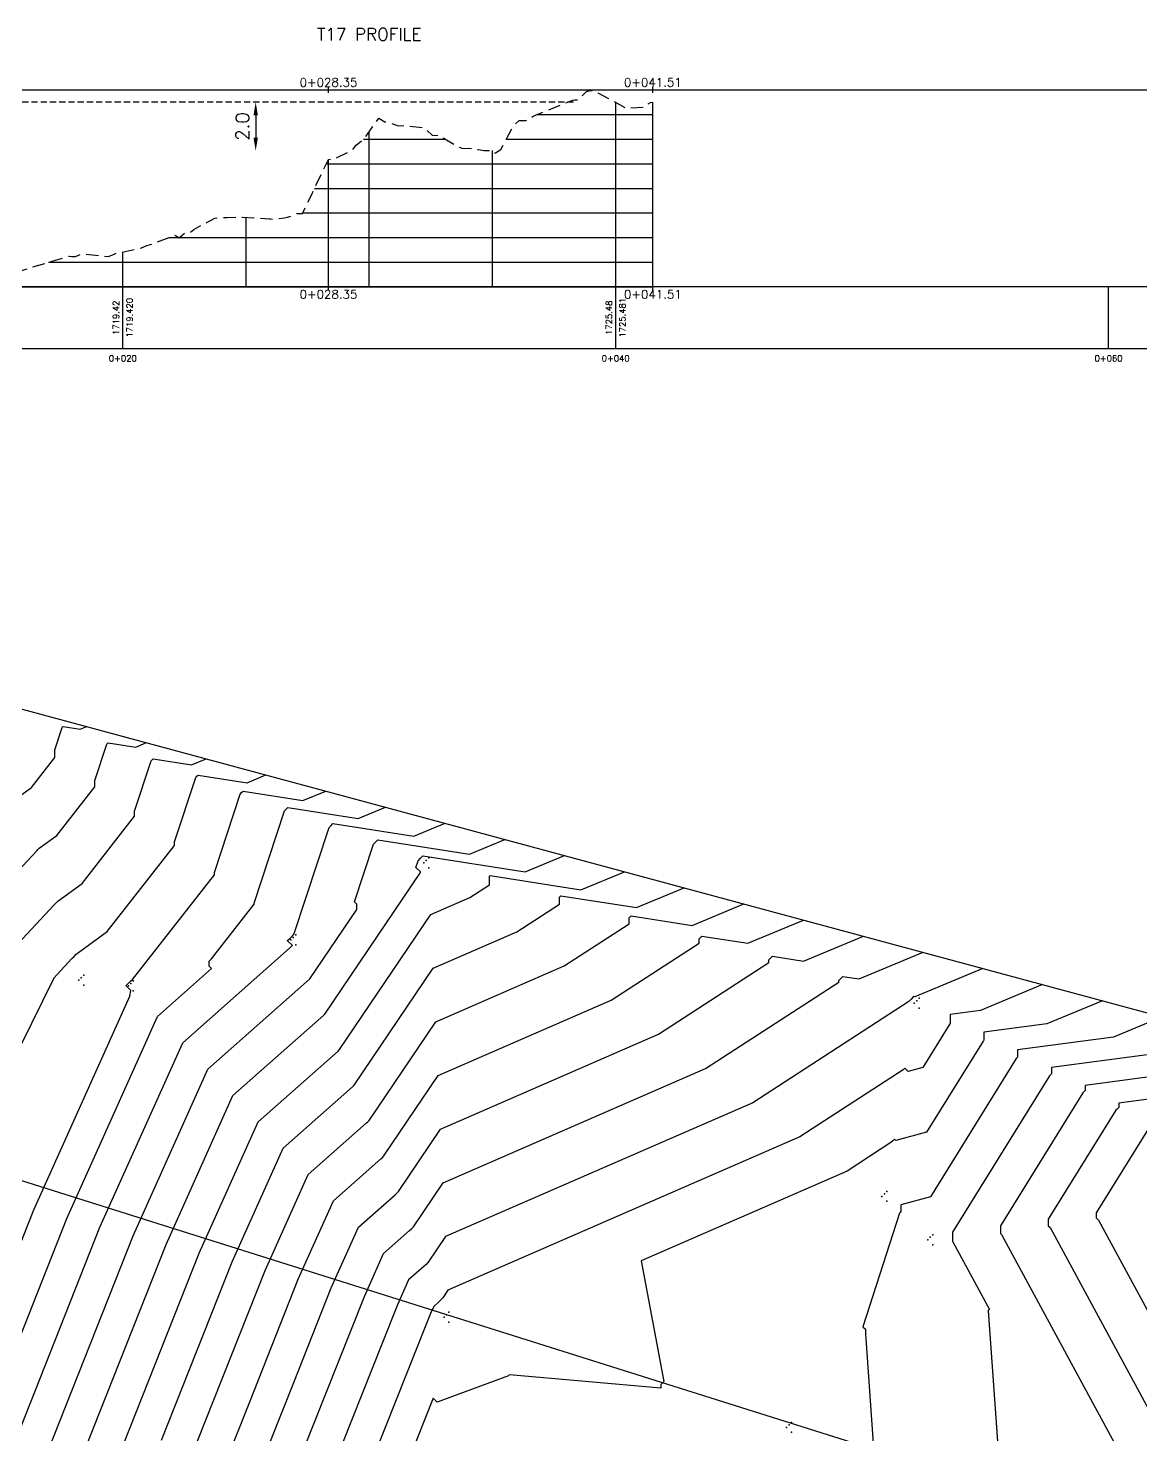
# Model space of a CAD drawing. Header units: metres. Extents: x 419582 to 423558, y 4805372 to 4807539.
# Drawn here: x 423156.8 to 423201.9, y 4807481.7 to 4807538.7 of the extents above; entities that cross this region are included whole.
import ezdxf

# ---------------------------------------------------------------- set-up
doc = ezdxf.new("R2010")
doc.units = ezdxf.units.M
doc.linetypes.add('DASHED', pattern=[0.75, 0.5, -0.25])
doc.linetypes.add('DASHED2', pattern=[0.375, 0.25, -0.125])
for name, color, linetype in [('C-ROAD-PROF', 1, 'DASHED'), ('C-ROAD-PROF-GRID-GEOM', 5, 'Continuous'), ('C-ROAD-PROF-GRID-MAJR', 8, 'Continuous'), ('C-ROAD-PROF-GRID-MINR', 8, 'Continuous'), ('C-ROAD-PROF-TEXT', 11, 'Continuous'), ('C-ROAD-PROF-TICK', 7, 'Continuous'), ('C-ROAD-PROF-TITL', 11, 'Continuous'), ('C-ROAD-PROF-TTLB', 5, 'Continuous'), ('C-TINN', 4, 'Continuous'), ('C-TINN-BNDY', 110, 'Continuous'), ('C-TOPO-MAJR', 9, 'Continuous'), ('C-TOPO-MINR', 8, 'Continuous')]:
    doc.layers.add(name, color=color, linetype=linetype)
doc.styles.get("Standard").update_dxf_attribs({"font": 'simplex.shx'})
doc.dimstyles.new('TFO75', dxfattribs={"dimscale": 3, "dimtxt": 0.18, "dimasz": 0.18, "dimexe": 0.18, "dimexo": 0.0625, "dimgap": 0.09, "dimtad": 1, "dimdec": 1, "dimzin": 0, "dimdsep": 46, "dimtxsty": 'Standard', "dimcen": 0.09, "dimse1": 1, "dimse2": 1, "dimclrd": 3, "dimclre": 3, "dimclrt": 1, "dimadec": 4, "dimazin": 0, "dimtfac": 1, "dimtdec": 1, "dimtmove": 0, "dimatfit": 3, "dimfxl": 1, "dimtolj": 1, "dimtzin": 0, "dimarcsym": 0})

# ---------------------------------------------------------------- blocks, each defined once
blk = doc.blocks.new('*D23')
at = {"color": 3, "lineweight": -2, "transparency": 16777216}
blk.add_line((423165.997, 4807535.185), (423165.997, 4807534.285), dxfattribs=at)
at = {"color": 3, "transparency": 16777216}
for points in [[(423165.907, 4807535.185), (423166.087, 4807535.185), (423165.997, 4807535.725)], [(423165.907, 4807534.285), (423166.087, 4807534.285), (423165.997, 4807533.745)]]:
    blk.add_solid(points, dxfattribs=at)
at = {"layer": 'Defpoints', "color": 0, "transparency": 16777216}
for p in [(423178.898, 4807535.725), (423165.997, 4807533.745), (423169.317, 4807533.745)]:
    blk.add_point(p, dxfattribs=at)
at = {"color": 1, "transparency": 16777216, "insert": (423165.457, 4807534.735), "char_height": 0.54, "attachment_point": 5, "rotation": 90}
blk.add_mtext('\\A1;2.0', dxfattribs=at)
blk = doc.blocks.new('*D24')
at = {"color": 3, "lineweight": -2, "transparency": 16777216}
blk.add_line((423153.44, 4807535.185), (423153.44, 4807528.892), dxfattribs=at)
at = {"color": 3, "transparency": 16777216}
for points in [[(423153.35, 4807535.185), (423153.53, 4807535.185), (423153.44, 4807535.725)], [(423153.35, 4807528.892), (423153.53, 4807528.892), (423153.44, 4807528.352)]]:
    blk.add_solid(points, dxfattribs=at)
at = {"layer": 'Defpoints', "color": 0, "transparency": 16777216}
for p in [(423178.898, 4807535.725), (423153.44, 4807528.352), (423154.775, 4807528.352)]:
    blk.add_point(p, dxfattribs=at)
at = {"color": 1, "transparency": 16777216, "insert": (423152.9, 4807532.038), "char_height": 0.54, "attachment_point": 5, "rotation": 90}
blk.add_mtext('\\A1;7.4', dxfattribs=at)
blk = doc.blocks.new('*D25')
at = {"color": 3, "lineweight": -2, "transparency": 16777216}
for p, q in [((423139.972, 4807536.265), (423139.972, 4807536.805)), ((423139.972, 4807535.725), (423139.972, 4807535.347)), ((423139.972, 4807534.807), (423139.972, 4807532.57))]:
    blk.add_line(p, q, dxfattribs=at)
at = {"color": 3, "transparency": 16777216}
for points in [[(423139.882, 4807536.265), (423140.062, 4807536.265), (423139.972, 4807535.725)], [(423139.882, 4807534.807), (423140.062, 4807534.807), (423139.972, 4807535.347)]]:
    blk.add_solid(points, dxfattribs=at)
at = {"layer": 'Defpoints', "color": 0, "transparency": 16777216}
for p in [(423139.972, 4807535.347), (423140.604, 4807535.347), (423178.898, 4807535.725)]:
    blk.add_point(p, dxfattribs=at)
at = {"color": 1, "transparency": 16777216, "insert": (423139.432, 4807533.419), "char_height": 0.54, "attachment_point": 5, "rotation": 90}
blk.add_mtext('\\A1;0.4', dxfattribs=at)

msp = doc.modelspace()

# ---------------------------------------------------------------- linework, layer by layer
at = {"linetype": 'DASHED2', "flags": 128}
msp.add_lwpolyline([(423178.898, 4807535.725), (423139.36, 4807535.725)], dxfattribs=at)
at = {"color": 31, "lineweight": 30, "true_color": 0xffbd7a, "elevation": 1718.013}
msp.add_lwpolyline([(423449.834, 4807399.592), (423130.593, 4807500.114), (421950.92, 4806612.998), (421795.045, 4806430.988), (421305.015, 4806147.038), (421305.015, 4806147.038), (420630.083, 4805770.97), (419765.157, 4805549.54), (419617.356, 4805580.088)], dxfattribs=at)
at = {"layer": 'C-ROAD-PROF', "color": 1, "linetype": 'DASHED', "lineweight": -3, "flags": 128}
msp.add_lwpolyline([(423140.604, 4807535.105), (423140.739, 4807535.045), (423140.94, 4807534.814), (423141.213, 4807534.663), (423141.524, 4807534.48), (423141.73, 4807534.359), (423142.482, 4807533.589), (423142.544, 4807533.571), (423142.843, 4807533.609), (423142.929, 4807533.495), (423142.999, 4807533.457), (423143.289, 4807533.015), (423143.65, 4807532.696), (423143.682, 4807532.637), (423143.7, 4807532.603), (423143.779, 4807532.491), (423143.891, 4807532.459), (423144.112, 4807532.428), (423144.289, 4807532.402), (423145.55, 4807532.18), (423145.677, 4807532.18), (423145.846, 4807532.181), (423146.562, 4807531.472), (423146.769, 4807531.385), (423147.119, 4807531.217), (423147.245, 4807531.217), (423148.536, 4807531.162), (423148.631, 4807531.159), (423148.948, 4807531.184), (423149.368, 4807531.154), (423149.369, 4807531.154), (423149.371, 4807531.153), (423149.38, 4807531.149), (423149.487, 4807531.103), (423151.138, 4807530.4), (423151.2, 4807530.401), (423151.428, 4807530.393), (423151.603, 4807530.257), (423151.684, 4807530.247), (423152.606, 4807529.63), (423152.789, 4807529.625), (423153.327, 4807529.247), (423154.17, 4807528.727), (423154.595, 4807528.352), (423155.177, 4807528.449), (423155.241, 4807528.483), (423155.316, 4807528.523), (423155.489, 4807528.542), (423156.28, 4807528.832), (423158.253, 4807529.429), (423158.428, 4807529.481), (423158.534, 4807529.457), (423158.628, 4807529.457), (423158.68, 4807529.457), (423158.901, 4807529.556), (423159.234, 4807529.548), (423160.023, 4807529.459), (423160.117, 4807529.499), (423160.226, 4807529.545), (423160.485, 4807529.654), (423160.583, 4807529.641), (423161.368, 4807529.818), (423161.463, 4807529.857), (423161.585, 4807529.906), (423161.834, 4807529.982), (423162.733, 4807530.323), (423162.893, 4807530.217), (423163.11, 4807530.403), (423163.133, 4807530.427), (423163.245, 4807530.427), (423163.321, 4807530.427), (423163.486, 4807530.563), (423164.336, 4807531.022), (423164.844, 4807531.047), (423165.372, 4807531.056), (423165.468, 4807531.058), (423166.547, 4807530.987), (423166.599, 4807530.995), (423166.707, 4807530.974), (423167.172, 4807531.034), (423167.284, 4807531.052), (423167.593, 4807531.172), (423167.673, 4807531.206), (423167.694, 4807531.205), (423167.755, 4807531.207), (423167.8, 4807531.207), (423167.891, 4807531.207), (423168.284, 4807532.011), (423168.95, 4807533.392), (423169.16, 4807533.433), (423169.303, 4807533.474), (423169.909, 4807533.777), (423170.068, 4807533.977), (423170.407, 4807534.251), (423170.993, 4807535.079), (423171.231, 4807534.928), (423171.363, 4807534.905), (423171.775, 4807534.768), (423172.029, 4807534.771), (423172.838, 4807534.69), (423173.161, 4807534.39), (423173.44, 4807534.373), (423174.274, 4807533.882), (423174.291, 4807533.882), (423174.361, 4807533.863), (423174.369, 4807533.86), (423174.38, 4807533.857), (423174.755, 4807533.838), (423175.041, 4807533.801), (423175.252, 4807533.756), (423175.613, 4807533.767), (423175.677, 4807533.667), (423175.726, 4807533.667), (423175.944, 4807533.804), (423176.47, 4807534.78), (423176.693, 4807534.985), (423176.751, 4807534.985), (423176.977, 4807534.984), (423177.288, 4807535.167), (423178.861, 4807535.805), (423178.939, 4807535.812), (423179.091, 4807535.814), (423179.414, 4807536.162), (423179.556, 4807536.198), (423179.736, 4807536.188), (423181.017, 4807535.479), (423181.741, 4807535.521), (423182.011, 4807535.712), (423182.112, 4807535.725)], dxfattribs=at)
at = {"layer": 'C-ROAD-PROF-GRID-GEOM', "color": 5, "linetype": 'Continuous', "lineweight": -3}
for p, q in [((423182.112, 4807528.227), (423182.112, 4807535.725)), ((423168.95, 4807528.227), (423168.95, 4807533.392))]:
    msp.add_line(p, q, dxfattribs=at)
at = {"layer": 'C-ROAD-PROF-GRID-MAJR', "color": 8, "linetype": 'Continuous', "lineweight": -3}
for p, q in [((423180.604, 4807528.227), (423180.604, 4807535.708)), ((423170.377, 4807534.227), (423173.688, 4807534.227)), ((423176.172, 4807534.227), (423182.112, 4807534.227)), ((423168.388, 4807532.227), (423182.112, 4807532.227)), ((423162.478, 4807530.227), (423162.879, 4807530.227)), ((423162.904, 4807530.227), (423182.112, 4807530.227)), ((423160.604, 4807528.227), (423160.604, 4807529.646)), ((423140.604, 4807528.227), (423182.112, 4807528.227))]:
    msp.add_line(p, q, dxfattribs=at)
at = {"layer": 'C-ROAD-PROF-GRID-MINR', "color": 8, "linetype": 'Continuous', "lineweight": -3}
for p, q in [((423177.437, 4807535.227), (423182.112, 4807535.227)), ((423170.604, 4807528.227), (423170.604, 4807534.53)), ((423175.604, 4807528.227), (423175.604, 4807533.767)), ((423168.87, 4807533.227), (423182.112, 4807533.227)), ((423167.901, 4807531.227), (423182.112, 4807531.227)), ((423165.604, 4807528.227), (423165.604, 4807531.049)), ((423157.585, 4807529.227), (423182.112, 4807529.227))]:
    msp.add_line(p, q, dxfattribs=at)
at = {"layer": 'C-ROAD-PROF-TEXT', "color": 11, "linetype": 'Continuous', "lineweight": -3}
for p, q in [((423168.95, 4807536.102), (423168.95, 4807536.352)), ((423182.112, 4807536.102), (423182.112, 4807536.352)), ((423168.95, 4807528.102), (423168.95, 4807528.352)), ((423182.112, 4807528.102), (423182.112, 4807528.352))]:
    msp.add_line(p, q, dxfattribs=at)
at = {"layer": 'C-ROAD-PROF-TICK', "color": 7, "linetype": 'Continuous', "lineweight": -3}
for p, q in [((423160.604, 4807525.727), (423160.604, 4807528.227)), ((423180.604, 4807525.727), (423180.604, 4807528.227)), ((423200.604, 4807525.727), (423200.604, 4807528.227))]:
    msp.add_line(p, q, dxfattribs=at)
at = {"layer": 'C-ROAD-PROF-TTLB', "color": 5, "linetype": 'Continuous', "lineweight": -3}
msp.add_line((423120.604, 4807536.227), (423220.604, 4807536.227), dxfattribs=at)
msp.add_3dface([(423120.604, 4807525.727), (423220.604, 4807525.727), (423220.604, 4807528.227), (423120.604, 4807528.227)], dxfattribs=at)
at = {"layer": 'C-TINN', "color": 4, "linetype": 'Continuous', "lineweight": -3}
for p in [(423172.92, 4807504.96, 1737.13), (423173.02, 4807505.06, 1737.13), (423172.82, 4807504.86, 1737.13), (423173.02, 4807504.66, 1737.13), (423167.42, 4807501.74, 1735.04), (423167.52, 4807501.84, 1735.04), (423167.62, 4807501.94, 1735.04), (423167.62, 4807501.54, 1735.04), (423158.82, 4807500.1, 1732.4), (423158.92, 4807500.2, 1732.4), (423159.02, 4807500.3, 1732.4), (423159.02, 4807499.9, 1732.4), (423160.83, 4807499.87, 1733.03), (423160.93, 4807499.97, 1733.03), (423161.03, 4807500.07, 1733.03), (423161.03, 4807499.67, 1733.03), (423192.82, 4807499.27, 1744.08), (423192.92, 4807499.37, 1744.08), (423192.72, 4807499.17, 1744.08), (423192.92, 4807498.97, 1744.08), (423191.41, 4807491.33, 1746.74), (423191.51, 4807491.43, 1746.74), (423191.61, 4807491.53, 1746.74), (423191.61, 4807491.13, 1746.74), (423193.27, 4807489.57, 1747.59), (423193.37, 4807489.67, 1747.59), (423193.47, 4807489.77, 1747.59), (423193.47, 4807489.37, 1747.59), (423173.64, 4807486.43, 1745.41), (423173.74, 4807486.53, 1745.41), (423173.84, 4807486.63, 1745.41), (423173.84, 4807486.23, 1745.41), (423187.74, 4807482.16, 1746.35), (423187.54, 4807481.96, 1746.35), (423187.64, 4807482.06, 1746.35), (423187.74, 4807481.76, 1746.35)]:
    msp.add_point(p, dxfattribs=at)
at = {"layer": 'C-TINN-BNDY', "color": 110, "linetype": 'Continuous', "lineweight": -3, "flags": 128}
msp.add_lwpolyline([(422687.35, 4807196.06), (422733.46, 4807229.97), (422816.89, 4807294.32), (422970.41, 4807406.15), (423032.94, 4807452.91), (423105.4, 4807508.16), (423127.06, 4807514.05), (423134.81, 4807515.9), (423155.26, 4807511.44), (423220.21, 4807493.91)], dxfattribs=at)
at = {"layer": 'C-TOPO-MAJR', "color": 9, "linetype": 'Continuous', "lineweight": -3, "flags": 128}
for points, elevation in [([(423152.703, 4807500.64), (423157.111, 4807505.351), (423157.163, 4807505.403), (423157.215, 4807505.455), (423157.925, 4807505.974), (423159.466, 4807507.943), (423159.466, 4807508.207), (423159.952, 4807509.682), (423159.979, 4807509.708), (423160.006, 4807509.735), (423161.13, 4807509.559), (423161.563, 4807509.739)], 1730), ([(423155.023, 4807478.325), (423159.678, 4807490.082), (423163.037, 4807497.563), (423167.489, 4807501.503), (423167.293, 4807501.699), (423167.293, 4807501.707), (423167.391, 4807501.805), (423167.489, 4807501.903), (423167.555, 4807501.988), (423167.555, 4807501.99), (423168.976, 4807506.3), (423169.054, 4807506.379), (423169.132, 4807506.457), (423172.419, 4807505.94), (423173.686, 4807506.467)], 1735), ([(423160.237, 4807472.853), (423163.965, 4807482.218), (423166.384, 4807488.328), (423168.129, 4807492.216), (423170.499, 4807494.313), (423170.547, 4807494.361), (423170.595, 4807494.409), (423173.304, 4807498.41), (423178.512, 4807500.679), (423181.155, 4807502.393), (423181.155, 4807502.628), (423181.196, 4807502.669), (423181.238, 4807502.71), (423183.708, 4807502.322), (423185.808, 4807503.195)], 1740), ([(423197.93, 4807499.923), (423195.403, 4807498.873), (423194.178, 4807498.709), (423194.178, 4807498.344), (423194.17, 4807498.335), (423194.161, 4807498.326), (423193.064, 4807496.559), (423192.467, 4807496.397), (423192.336, 4807496.528), (423192.302, 4807496.493), (423192.267, 4807496.458), (423188.08, 4807493.744), (423173.799, 4807487.523), (423173.594, 4807487.219), (423173.498, 4807487.123), (423173.402, 4807487.027), (423173.222, 4807486.868), (423173.09, 4807486.574), (423172.907, 4807486.111), (423166.795, 4807470.758)], 1745), ([(423208.9, 4807496.173), (423201.018, 4807495.116), (423201.018, 4807494.941), (423200.962, 4807494.885), (423200.905, 4807494.828), (423198.159, 4807490.403), (423198.159, 4807490.14), (423198.228, 4807490.071), (423204.705, 4807478.129)], 1750)]:
    msp.add_lwpolyline(points, dxfattribs=dict(at, elevation=elevation))
at = {"layer": 'C-TOPO-MINR', "color": 8, "linetype": 'Continuous', "lineweight": -3, "flags": 128}
for points, elevation in [([(423156.463, 4807507.603), (423156.9, 4807507.922), (423157.848, 4807509.134), (423157.848, 4807509.45), (423158.148, 4807510.358), (423158.164, 4807510.374), (423158.18, 4807510.391), (423158.872, 4807510.282), (423159.139, 4807510.393)], 1729), ([(423155.252, 4807500.415), (423157.823, 4807503.163), (423157.895, 4807503.235), (423157.967, 4807503.307), (423158.95, 4807504.025), (423161.084, 4807506.752), (423161.084, 4807506.964), (423161.757, 4807509.005), (423161.794, 4807509.042), (423161.831, 4807509.079), (423163.388, 4807508.835), (423163.988, 4807509.084)], 1731), ([(423154.241, 4807492.946), (423157.801, 4807500.165), (423157.801, 4807500.19), (423158.535, 4807500.975), (423158.627, 4807501.067), (423158.719, 4807501.159), (423159.974, 4807502.077), (423162.702, 4807505.561), (423162.702, 4807505.72), (423163.562, 4807508.329), (423163.609, 4807508.376), (423163.656, 4807508.424), (423165.646, 4807508.111), (423166.412, 4807508.43)], 1732), ([(423151.446, 4807476.768), (423156.996, 4807490.784), (423160.886, 4807499.45), (423160.886, 4807499.461), (423160.934, 4807499.681), (423160.744, 4807499.871), (423160.744, 4807499.89), (423160.839, 4807499.986), (423160.934, 4807500.081), (423160.999, 4807500.128), (423164.32, 4807504.37), (423164.32, 4807504.477), (423165.366, 4807507.653), (423165.424, 4807507.711), (423165.482, 4807507.768), (423167.904, 4807507.388), (423168.837, 4807507.776)], 1733), ([(423153.235, 4807477.547), (423158.337, 4807490.433), (423162.018, 4807498.633), (423164.21, 4807500.572), (423164.114, 4807500.669), (423164.114, 4807500.876), (423164.162, 4807500.924), (423164.21, 4807500.972), (423165.937, 4807503.179), (423165.937, 4807503.233), (423167.171, 4807506.977), (423167.239, 4807507.045), (423167.307, 4807507.112), (423170.161, 4807506.664), (423171.261, 4807507.121)], 1734), ([(423156.812, 4807479.104), (423161.019, 4807489.731), (423164.055, 4807496.494), (423168.177, 4807500.141), (423168.187, 4807500.15), (423168.196, 4807500.16), (423170.1, 4807502.973), (423170.1, 4807503.189), (423170.009, 4807503.281), (423170.781, 4807505.624), (423170.869, 4807505.713), (423170.957, 4807505.801), (423174.677, 4807505.217), (423176.11, 4807505.813)], 1736), ([(423158.6, 4807479.883), (423162.36, 4807489.38), (423165.074, 4807495.424), (423168.758, 4807498.684), (423168.777, 4807498.703), (423168.796, 4807498.722), (423172.684, 4807504.466), (423172.684, 4807504.491), (423172.497, 4807504.678), (423172.585, 4807504.948), (423172.684, 4807505.047), (423172.783, 4807505.145), (423176.935, 4807504.493), (423178.534, 4807505.158)], 1737), ([(423160.388, 4807480.661), (423163.702, 4807489.03), (423166.092, 4807494.355), (423169.338, 4807497.227), (423169.367, 4807497.256), (423169.395, 4807497.284), (423173.106, 4807502.766), (423174.685, 4807503.453), (423175.486, 4807503.973), (423175.486, 4807504.323), (423175.499, 4807504.335), (423175.511, 4807504.348), (423179.193, 4807503.77), (423180.959, 4807504.504)], 1738), ([(423162.177, 4807481.44), (423165.043, 4807488.679), (423167.111, 4807493.285), (423169.919, 4807495.77), (423169.957, 4807495.808), (423169.995, 4807495.846), (423173.205, 4807500.588), (423176.598, 4807502.066), (423178.321, 4807503.183), (423178.321, 4807503.475), (423178.347, 4807503.502), (423178.374, 4807503.529), (423181.45, 4807503.046), (423183.383, 4807503.85)], 1739), ([(423161.549, 4807472.434), (423165.753, 4807482.997), (423167.725, 4807487.977), (423169.148, 4807491.146), (423171.08, 4807492.856), (423171.137, 4807492.913), (423171.195, 4807492.971), (423173.403, 4807496.233), (423180.426, 4807499.292), (423183.99, 4807501.603), (423183.99, 4807501.78), (423184.045, 4807501.836), (423184.101, 4807501.892), (423185.966, 4807501.599), (423188.232, 4807502.541)], 1741), ([(423162.86, 4807472.015), (423167.542, 4807483.775), (423169.066, 4807487.626), (423170.167, 4807490.077), (423171.66, 4807491.399), (423171.728, 4807491.466), (423171.795, 4807491.533), (423173.502, 4807494.055), (423182.339, 4807497.905), (423186.824, 4807500.813), (423186.824, 4807500.933), (423186.894, 4807501.003), (423186.964, 4807501.073), (423188.224, 4807500.875), (423190.656, 4807501.887)], 1742), ([(423164.172, 4807471.596), (423169.33, 4807484.554), (423170.408, 4807487.275), (423171.185, 4807489.007), (423172.241, 4807489.942), (423172.318, 4807490.018), (423172.394, 4807490.095), (423173.601, 4807491.878), (423184.253, 4807496.518), (423189.659, 4807500.023), (423189.659, 4807500.085), (423189.743, 4807500.17), (423189.828, 4807500.254), (423190.482, 4807500.152), (423193.081, 4807501.232)], 1743), ([(423195.505, 4807500.578), (423192.739, 4807499.428), (423192.691, 4807499.435), (423192.592, 4807499.337), (423192.493, 4807499.238), (423192.493, 4807499.233), (423186.167, 4807495.131), (423173.7, 4807489.7), (423172.994, 4807488.657), (423172.908, 4807488.571), (423172.821, 4807488.484), (423172.204, 4807487.938), (423171.749, 4807486.925), (423171.118, 4807485.332), (423165.484, 4807471.177), (423165.411, 4807471.105), (423165.339, 4807471.032), (423165.339, 4807470.922), (423165.484, 4807470.777), (423162.301, 4807468.582), (423161.273, 4807466.041), (423182.486, 4807456.995), (423182.587, 4807455.098), (423204.291, 4807429.099)], 1744), ([(423200.354, 4807499.269), (423198.103, 4807498.333), (423195.546, 4807497.99), (423195.546, 4807497.663), (423195.528, 4807497.645), (423195.51, 4807497.627), (423193.221, 4807493.938), (423191.974, 4807493.6), (423191.919, 4807493.655), (423191.847, 4807493.583), (423191.774, 4807493.511), (423189.994, 4807492.356), (423181.634, 4807488.715), (423182.564, 4807483.824), (423182.502, 4807483.762), (423182.439, 4807483.699), (423182.439, 4807483.55), (423176.296, 4807484.096), (423176.273, 4807484.072), (423176.249, 4807484.049), (423173.363, 4807482.976), (423173.202, 4807483.138), (423168.107, 4807470.339)], 1746), ([(423202.778, 4807498.615), (423200.802, 4807497.793), (423196.914, 4807497.272), (423196.914, 4807496.983), (423196.886, 4807496.955), (423196.859, 4807496.927), (423193.378, 4807491.316), (423192.179, 4807490.992), (423192.179, 4807490.714), (423192.148, 4807490.683), (423192.118, 4807490.653), (423190.639, 4807486.044), (423190.744, 4807485.939), (423190.744, 4807485.749), (423191.094, 4807480.718)], 1747), ([(423203.501, 4807497.253), (423198.282, 4807496.553), (423198.282, 4807496.302), (423198.245, 4807496.265), (423198.208, 4807496.227), (423194.268, 4807489.878), (423194.268, 4807489.501), (423194.279, 4807489.489), (423195.767, 4807486.747), (423195.746, 4807486.726), (423195.725, 4807486.705), (423196.253, 4807479.115)], 1748), ([(423206.201, 4807496.713), (423199.65, 4807495.834), (423199.65, 4807495.621), (423199.603, 4807495.575), (423199.556, 4807495.528), (423196.214, 4807490.14), (423196.214, 4807489.821), (423196.254, 4807489.78), (423201.369, 4807480.349), (423201.297, 4807480.277), (423201.225, 4807480.205), (423201.412, 4807477.512), (423195.976, 4807475.54), (423190.334, 4807467.316), (423189.588, 4807467.846), (423189.503, 4807467.761), (423189.418, 4807467.676), (423185.246, 4807466.835), (423185.393, 4807466.688), (423180.17, 4807465.974), (423197.24, 4807458.695), (423197.26, 4807458.323), (423221.827, 4807428.895)], 1749), ([(423202.254, 4807494.129), (423200.105, 4807490.665), (423200.105, 4807490.46), (423200.202, 4807490.362), (423205.271, 4807481.016)], 1751)]:
    msp.add_lwpolyline(points, dxfattribs=dict(at, elevation=elevation))

# ---------------------------------------------------------------- texts
at = {"layer": 'C-ROAD-PROF-TEXT', "color": 11, "linetype": 'Continuous', "lineweight": -3}
for s, insert, char_height, attachment_point in [('0+028.35', (423168.95, 4807536.352), 0.35, 8), ('0+041.51', (423182.112, 4807536.352), 0.35, 8), ('0+028.35', (423168.95, 4807528.102), 0.35, 2), ('0+041.51', (423182.112, 4807528.102), 0.35, 2), ('0+020', (423160.604, 4807525.452), 0.25, 2), ('0+040', (423180.604, 4807525.452), 0.25, 2), ('0+060', (423200.604, 4807525.452), 0.25, 2)]:
    msp.add_mtext(s, dxfattribs=dict(at, insert=insert, char_height=char_height, attachment_point=attachment_point))
at = {"layer": 'C-ROAD-PROF-TEXT', "color": 11, "linetype": 'Continuous', "lineweight": -3, "char_height": 0.25, "rotation": 90}
for s, insert, attachment_point in [('1719.42', (423160.454, 4807526.977), 8), ('1719.420', (423160.754, 4807526.977), 2), ('1725.48', (423180.454, 4807526.977), 8), ('1725.481', (423180.754, 4807526.977), 2)]:
    msp.add_mtext(s, dxfattribs=dict(at, insert=insert, attachment_point=attachment_point))
at = {"layer": 'C-ROAD-PROF-TITL', "color": 11, "linetype": 'Continuous', "lineweight": -3, "insert": (423170.604, 4807538.227), "char_height": 0.5, "attachment_point": 8}
msp.add_mtext('T17 PROFILE', dxfattribs=at)

# ---------------------------------------------------------------- dimensions: what is measured, and where the dimension line sits
for base, p2, picture, middle in [((423139.972, 4807535.347), (423140.604, 4807535.347), '*D25', (423139.432, 4807533.419)), ((423153.44, 4807528.352), (423154.775, 4807528.352), '*D24', (423152.9, 4807532.038)), ((423165.997, 4807533.745), (423169.317, 4807533.745), '*D23', (423165.457, 4807534.735))]:
    dim = msp.add_linear_dim(base=base, p1=(423178.898, 4807535.725), p2=p2, angle=90, dimstyle='TFO75')
    dim.commit()
    dim.dimension.update_dxf_attribs({"geometry": picture, "text_midpoint": middle})

doc.saveas('drawing.dxf')
